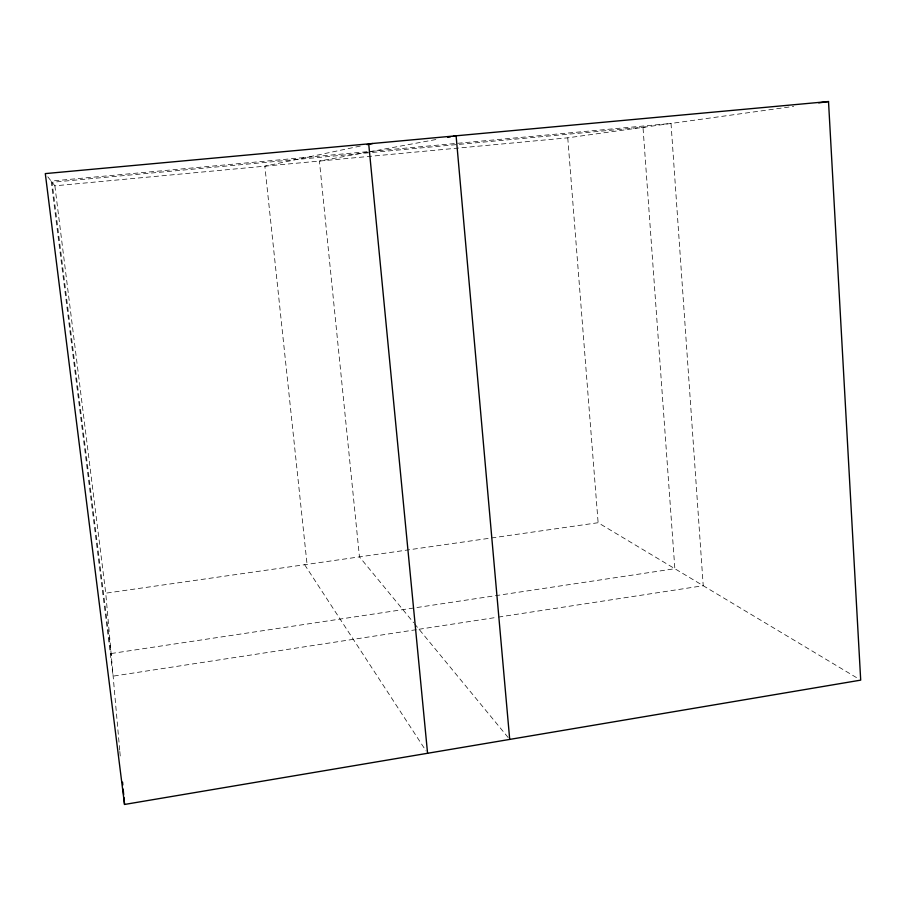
<?xml version="1.0" encoding="UTF-8"?>
<svg xmlns="http://www.w3.org/2000/svg" width="906" height="906" viewBox="0 0 906 906"><rect width="100%" height="100%" fill="white"/><g stroke="black" fill="none" stroke-linecap="round" stroke-linejoin="round"><path stroke-width="0.68" stroke-dasharray="4.53 3.4" d="M360.282 146.081L264.846 166.172L307.066 564.37M367.677 152.151L319.422 161.064L359.455 556.873L413.646 622.716M369.002 151.902L436.715 139.388M416.239 629.693L113.137 676.136L51.166 181.087L367.383 151.687M419.036 629.262L497.043 617.303M498.436 617.099L703.226 585.718L671.018 123.454L368.787 151.562M111.121 653.532L674.857 568.708L643 127.361M119.705 750.066L105.753 593.181L598.13 522.717L858.276 678.673M47.814 176.817L54.87 185.821L567.756 137.825L793.667 106.387M645.48 127.01L52.095 182.276L111.302 655.536M414.552 623.804L508.81 738.322M304.654 564.71L426.047 750.927M54.87 185.821L105.753 593.181M119.83 751.459L120.453 758.435M567.756 137.825L598.13 522.717"/><path stroke-width="1.36" d="M367.111 144.643L372.581 143.488M447.791 137.338L450.565 136.829M453.34 136.319L456.103 135.809L509.704 739.409M124.541 804.46L860.7 680.134L828.514 101.54L45.3 173.601L124.541 804.46L123.929 797.484M818.764 102.899L828.514 101.54M368.708 143.85L427.575 753.282M122.559 782.138L122.808 784.936M123.182 789.115L123.68 794.698"/></g></svg>
